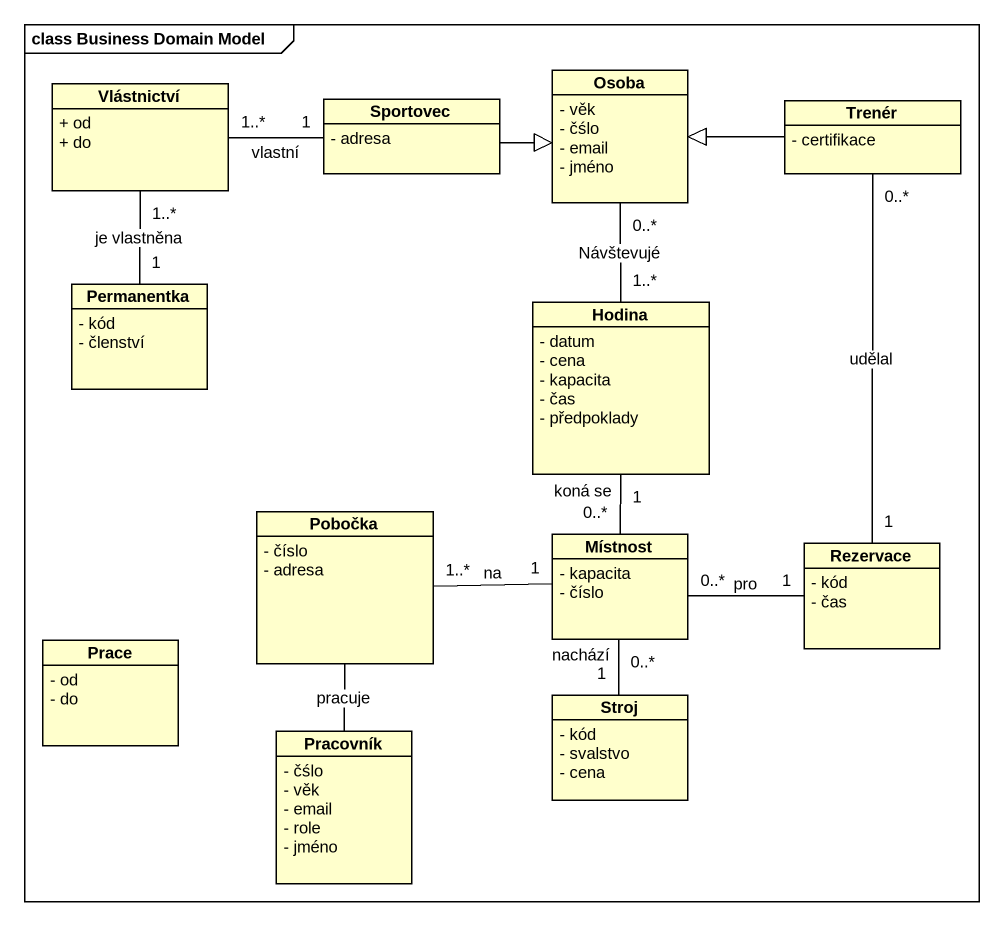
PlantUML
@startuml
mainframe class Business Domain Model
hide circle
hide empty members
skinparam classAttributeIconSize 0
class Osoba {
  - věk
  - čślo
  - email
  - jméno
}
class Vlástnictví {
  + od
  + do
}
class Sportovec {
  - adresa
}
class Trenér {
  - certifikace
}
class Permanentka {
  - kód
  - členství
}
class Hodina {
  - datum
  - cena
  - kapacita
  - čas
  - předpoklady
}
class Pobočka {
  - číslo
  - adresa
}
class Místnost {
  - kapacita
  - číslo
}
class Rezervace {
  - kód
  - čas
}
class Prace {
  - od
  - do
}
class Pracovník {
  - čślo
  - věk
  - email
  - role
  - jméno
}
class Stroj {
  - kód
  - svalstvo
  - cena
}
Osoba "0..*" -- "1..*" Hodina : Návštevujé
Vlástnictví "1..*" -- "1" Permanentka : je vlastněna
Sportovec -right-|> Osoba
Sportovec "1" -left- "1..*" Vlástnictví : vlastní
Trenér -left-|> Osoba
Trenér "0..*" -- "1" Rezervace : udělal
Hodina "1" -- "0..*" Místnost : koná se
Pobočka "1..*" -right- "1" Místnost : na
Pobočka -- Pracovník : pracuje
Místnost "0..*" -- "1" Stroj : nachází
Rezervace "1" -left- "0..*" Místnost : pro
@enduml
